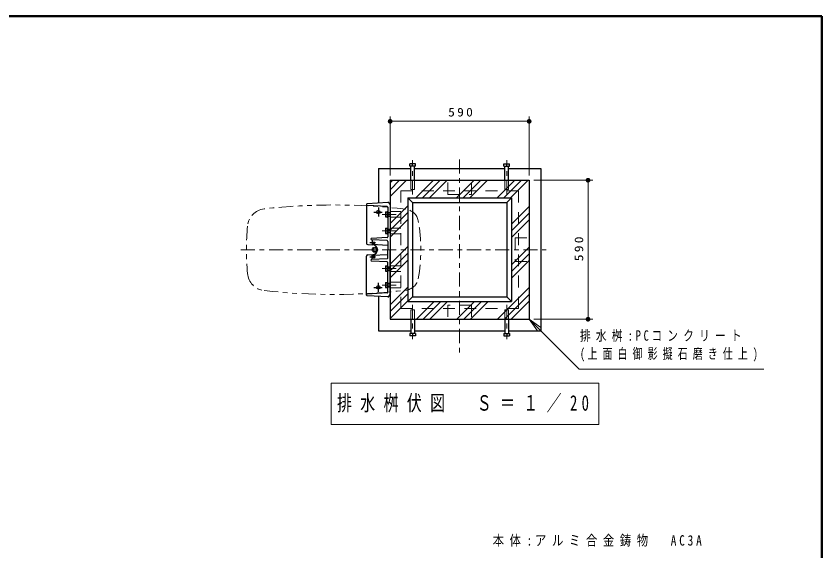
# Model space of a CAD drawing. Units: millimetres on the paper, scale 1:20. Extents: x -365 to 0, y -33 to 257.
# Drawn here: x -171 to 0, y 143.5 to 257 of the extents above; entities that cross this region are included whole.
import ezdxf

# ---------------------------------------------------------------- set-up
doc = ezdxf.new("R2010")
doc.units = ezdxf.units.MM
for name, pattern in [('USER1', [4.5, 2.5, -2]), ('USER2', [6, 3, -1, 1, -1]), ('USER3', [8, 3, -1, 1, -1, 1, -1])]:
    doc.linetypes.add(name, pattern=pattern)
doc.layers.add('LY_1', color=7, linetype='Continuous', lineweight=25)
doc.layers.add('LY_5', color=7, linetype='Continuous', lineweight=13)
doc.styles.add('ＭＳ ゴシック', font='')
doc.styles.get('ＭＳ ゴシック').set_extended_font_data('MS Gothic')

# ---------------------------------------------------------------- blocks, each defined once
blk = doc.blocks.new('filled_dot')
at = {"color": 0, "linetype": 'Continuous', "lineweight": -2, "const_width": 1.25}
blk.add_lwpolyline([(-0.625, 0, 1), (0.625, 0, 1)], format="xyb", close=True, dxfattribs=at)

msp = doc.modelspace()

# ---------------------------------------------------------------- linework, layer by layer
at = {"layer": 'LY_1', "lineweight": 13}
for p, q in [((-91.635, 223.172), (-91.635, 235.672)), ((-91.635, 234.672), (-62.135, 234.672)), ((-62.135, 223.172), (-62.135, 235.672)), ((-91.635, 218.722), (-88.186, 222.172)), ((-91.635, 220.159), (-89.623, 222.172)), ((-91.635, 221.596), (-91.06, 222.172)), ((-86.189, 218.422), (-82.439, 222.172)), ((-84.752, 218.422), (-81.002, 222.172)), ((-83.315, 218.422), (-79.565, 222.172)), ((-77.568, 218.422), (-73.818, 222.172)), ((-76.131, 218.422), (-72.381, 222.172)), ((-74.694, 218.422), (-70.944, 222.172)), ((-68.947, 218.422), (-65.197, 222.172)), ((-67.51, 218.422), (-63.76, 222.172)), ((-66.073, 218.422), (-62.323, 222.172)), ((-61.135, 222.172), (-48.635, 222.172)), ((-49.635, 222.172), (-49.635, 192.672)), ((-91.635, 212.975), (-87.885, 216.725)), ((-65.885, 212.862), (-62.135, 216.612)), ((-91.635, 211.538), (-87.885, 215.288)), ((-91.635, 210.101), (-87.885, 213.851)), ((-65.885, 211.425), (-62.135, 215.175)), ((-65.885, 209.988), (-62.135, 213.738)), ((-91.635, 204.354), (-87.885, 208.104)), ((-65.885, 204.241), (-62.135, 207.991)), ((-91.635, 202.917), (-87.885, 206.667)), ((-65.885, 202.804), (-62.135, 206.554)), ((-91.635, 201.48), (-87.885, 205.23)), ((-65.885, 201.367), (-62.135, 205.117)), ((-91.635, 195.733), (-87.885, 199.483)), ((-68.833, 192.672), (-62.135, 199.37)), ((-91.635, 194.296), (-87.885, 198.046)), ((-67.397, 192.672), (-62.135, 197.933)), ((-91.635, 192.859), (-87.885, 196.609)), ((-86.076, 192.672), (-82.326, 196.422)), ((-84.639, 192.672), (-80.889, 196.422)), ((-83.202, 192.672), (-79.452, 196.422)), ((-77.454, 192.672), (-73.704, 196.422)), ((-76.018, 192.672), (-72.268, 196.422)), ((-74.581, 192.672), (-70.831, 196.422)), ((-65.96, 192.672), (-62.135, 196.496)), ((-62.135, 192.672), (-60.014, 190.55)), ((-62.135, 192.672), (-59.66, 190.904)), ((-60.368, 190.197), (-62.135, 192.672)), ((-61.135, 192.672), (-48.635, 192.672)), ((-104.13, 179.113), (-104.13, 170.313)), ((-47.33, 179.113), (-104.13, 179.113)), ((-47.33, 170.313), (-47.33, 179.113)), ((-104.13, 170.313), (-47.33, 170.313))]:
    msp.add_line(p, q, dxfattribs=at)
at = {"layer": 'LY_1', "linetype": 'USER2', "lineweight": 13}
for p, q in [((-86.885, 219.108), (-86.885, 226.398)), ((-76.885, 226.599), (-76.885, 185.594)), ((-66.885, 219.108), (-66.885, 226.398)), ((-93.329, 214.922), (-90.351, 214.922)), ((-93.329, 211.422), (-90.351, 211.422)), ((-123.346, 207.422), (-58.505, 207.422)), ((-97.266, 207.422), (-90.964, 207.422)), ((-93.329, 203.422), (-90.351, 203.422)), ((-93.329, 199.922), (-90.351, 199.922)), ((-86.885, 195.735), (-86.885, 188.446)), ((-66.885, 195.735), (-66.885, 188.446))]:
    msp.add_line(p, q, dxfattribs=at)
at = {"layer": 'LY_1'}
for p, q in [((-94.135, 224.672), (-94.135, 217.309)), ((-94.135, 224.672), (-87.285, 224.672)), ((-87.485, 225.172), (-87.485, 225.672)), ((-86.285, 225.672), (-87.485, 225.672)), ((-86.285, 225.172), (-87.485, 225.172)), ((-87.285, 222.172), (-87.285, 225.172)), ((-86.885, 225.172), (-86.885, 225.672)), ((-86.485, 222.172), (-86.485, 225.172)), ((-86.485, 224.672), (-67.285, 224.672)), ((-86.285, 225.172), (-86.285, 225.672)), ((-67.485, 225.172), (-67.485, 225.672)), ((-67.485, 225.672), (-66.285, 225.672)), ((-67.485, 225.172), (-66.285, 225.172)), ((-67.285, 222.172), (-67.285, 225.172)), ((-66.885, 225.172), (-66.885, 225.672)), ((-66.485, 222.172), (-66.485, 225.172)), ((-66.485, 224.672), (-59.635, 224.672)), ((-66.285, 225.172), (-66.285, 225.672)), ((-59.635, 224.672), (-59.635, 190.172)), ((-91.635, 222.172), (-91.635, 192.672)), ((-91.635, 222.172), (-62.135, 222.172)), ((-62.135, 222.172), (-62.135, 192.672)), ((-87.885, 218.422), (-86.885, 217.422)), ((-87.885, 218.422), (-65.885, 218.422)), ((-87.885, 218.422), (-87.885, 196.422)), ((-86.885, 217.422), (-86.885, 197.422)), ((-86.885, 217.422), (-66.885, 217.422)), ((-65.885, 218.422), (-66.885, 217.422)), ((-66.885, 217.422), (-66.885, 197.422)), ((-65.885, 218.422), (-65.885, 196.422)), ((-94.135, 216.353), (-94.135, 214.473)), ((-92.25, 215.522), (-92.135, 215.522)), ((-92.25, 215.522), (-92.25, 214.322)), ((-95.068, 215.422), (-93.344, 215.422)), ((-92.65, 215.469), (-92.25, 215.469)), ((-92.65, 215.469), (-92.65, 214.374)), ((-92.65, 214.374), (-92.25, 214.374)), ((-92.25, 214.322), (-92.135, 214.322)), ((-92.135, 215.297), (-91.635, 215.297)), ((-92.135, 215.222), (-91.635, 215.222)), ((-92.135, 214.622), (-91.635, 214.622)), ((-92.135, 214.547), (-91.635, 214.547)), ((-92.65, 211.969), (-92.65, 210.874)), ((-92.65, 211.969), (-92.25, 211.969)), ((-92.65, 210.874), (-92.25, 210.874)), ((-92.25, 212.022), (-92.135, 212.022)), ((-92.25, 212.022), (-92.25, 210.822)), ((-92.25, 210.822), (-92.135, 210.822)), ((-92.135, 211.797), (-91.635, 211.797)), ((-92.135, 211.722), (-91.635, 211.722)), ((-92.135, 211.122), (-91.635, 211.122)), ((-92.135, 211.047), (-91.635, 211.047)), ((-95.936, 208.922), (-94.763, 208.922)), ((-95.936, 205.922), (-94.763, 205.922)), ((-92.65, 203.969), (-92.65, 202.874)), ((-92.65, 203.969), (-92.25, 203.969)), ((-92.25, 204.022), (-92.135, 204.022)), ((-92.25, 204.022), (-92.25, 202.822)), ((-92.135, 203.797), (-91.635, 203.797)), ((-92.135, 203.722), (-91.635, 203.722)), ((-92.65, 202.874), (-92.25, 202.874)), ((-92.25, 202.822), (-92.135, 202.822)), ((-92.135, 203.122), (-91.635, 203.122)), ((-92.135, 203.047), (-91.635, 203.047)), ((-94.135, 198.49), (-94.135, 200.37)), ((-92.65, 200.469), (-92.65, 199.374)), ((-92.65, 200.469), (-92.25, 200.469)), ((-92.25, 200.522), (-92.135, 200.522)), ((-92.25, 200.522), (-92.25, 199.322)), ((-92.135, 200.297), (-91.635, 200.297)), ((-92.135, 200.222), (-91.635, 200.222)), ((-95.068, 199.422), (-93.344, 199.422)), ((-92.65, 199.374), (-92.25, 199.374)), ((-92.25, 199.322), (-92.135, 199.322)), ((-92.135, 199.622), (-91.635, 199.622)), ((-92.135, 199.547), (-91.635, 199.547)), ((-94.135, 197.534), (-94.135, 190.172)), ((-87.885, 196.422), (-86.885, 197.422)), ((-87.885, 196.422), (-87.085, 197.222)), ((-86.885, 197.422), (-66.885, 197.422)), ((-65.885, 196.422), (-66.885, 197.422)), ((-87.885, 196.422), (-65.885, 196.422)), ((-91.635, 192.672), (-62.135, 192.672)), ((-87.285, 192.672), (-87.285, 189.672)), ((-86.485, 192.672), (-86.485, 189.672)), ((-67.285, 192.672), (-67.285, 189.672)), ((-66.485, 192.672), (-66.485, 189.672)), ((-94.135, 190.172), (-87.285, 190.172)), ((-86.485, 190.172), (-67.285, 190.172)), ((-66.485, 190.172), (-59.635, 190.172)), ((-87.485, 189.672), (-87.485, 189.172)), ((-86.285, 189.672), (-87.485, 189.672)), ((-86.285, 189.172), (-87.485, 189.172)), ((-86.885, 189.672), (-86.885, 189.172)), ((-86.285, 189.672), (-86.285, 189.172)), ((-67.485, 189.672), (-67.485, 189.172)), ((-67.485, 189.672), (-66.285, 189.672)), ((-67.485, 189.172), (-66.285, 189.172)), ((-66.885, 189.672), (-66.885, 189.172)), ((-66.285, 189.672), (-66.285, 189.172))]:
    msp.add_line(p, q, dxfattribs=at)
at = {"layer": 'LY_1', "linetype": 'USER1', "lineweight": 13}
for p, q in [((-87.285, 220.172), (-87.285, 222.172)), ((-86.485, 220.172), (-86.485, 222.172)), ((-79.385, 219.172), (-79.385, 222.172)), ((-74.385, 219.172), (-74.385, 222.172)), ((-67.285, 220.172), (-67.285, 222.172)), ((-66.485, 220.172), (-66.485, 222.172)), ((-89.385, 219.922), (-89.385, 194.922)), ((-64.385, 219.922), (-89.385, 219.922)), ((-86.485, 220.172), (-87.285, 220.172)), ((-79.385, 219.172), (-74.385, 219.172)), ((-67.285, 220.172), (-66.485, 220.172)), ((-64.385, 194.922), (-64.385, 219.922)), ((-91.635, 215.522), (-89.385, 215.522)), ((-91.635, 214.322), (-89.385, 214.322)), ((-91.635, 212.022), (-89.385, 212.022)), ((-91.635, 210.822), (-89.385, 210.822)), ((-65.135, 209.922), (-62.135, 209.922)), ((-65.135, 209.922), (-65.135, 204.922)), ((-91.635, 204.022), (-89.385, 204.022)), ((-65.135, 204.922), (-62.135, 204.922)), ((-91.635, 202.822), (-89.385, 202.822)), ((-91.635, 200.522), (-89.385, 200.522)), ((-91.635, 199.322), (-89.385, 199.322)), ((-74.385, 195.672), (-79.385, 195.672)), ((-79.385, 195.672), (-79.385, 192.672)), ((-74.385, 195.672), (-74.385, 192.672)), ((-89.385, 194.922), (-64.385, 194.922)), ((-86.485, 194.672), (-87.285, 194.672)), ((-87.285, 194.672), (-87.285, 192.672)), ((-86.485, 194.672), (-86.485, 192.672)), ((-67.285, 194.672), (-66.485, 194.672)), ((-67.285, 194.672), (-67.285, 192.672)), ((-66.485, 194.672), (-66.485, 192.672))]:
    msp.add_line(p, q, dxfattribs=at)
at = {"layer": 'LY_1', "color": 70}
for p, q in [((-92.135, 217.414), (-96.493, 217.185)), ((-91.899, 217.372), (-91.635, 216.922)), ((-96.635, 217.035), (-96.635, 208.759)), ((-91.635, 216.922), (-91.635, 207.422)), ((-96.398, 208.509), (-95.313, 208.452)), ((-91.635, 197.922), (-91.635, 207.422)), ((-96.635, 197.808), (-96.635, 206.084)), ((-96.398, 206.334), (-95.313, 206.391)), ((-92.135, 197.43), (-96.493, 197.658)), ((-91.899, 197.471), (-91.635, 197.922))]:
    msp.add_line(p, q, dxfattribs=at)
at = {"layer": 'LY_1', "color": 94}
for p, q in [((-92.277, 216.599), (-96.493, 216.82)), ((-92.135, 216.45), (-92.135, 210.145)), ((-92.277, 209.995), (-95.593, 209.821)), ((-92.277, 209.348), (-95.593, 209.522)), ((-95.46, 209.514), (-95.46, 208.597)), ((-95.46, 209.047), (-94.86, 209.047)), ((-95.46, 208.797), (-94.86, 208.797)), ((-94.86, 209.047), (-94.86, 208.797)), ((-92.135, 209.198), (-92.135, 207.422)), ((-95.46, 208.597), (-92.135, 208.422)), ((-92.135, 205.645), (-92.135, 207.422)), ((-92.277, 205.495), (-95.593, 205.321)), ((-95.46, 206.247), (-92.135, 206.421)), ((-95.46, 205.33), (-95.46, 206.247)), ((-95.46, 206.047), (-94.86, 206.047)), ((-95.46, 205.797), (-94.86, 205.797)), ((-94.86, 205.797), (-94.86, 206.047)), ((-92.277, 204.848), (-95.593, 205.022)), ((-92.135, 198.394), (-92.135, 204.698)), ((-92.277, 198.244), (-96.493, 198.023))]:
    msp.add_line(p, q, dxfattribs=at)
at = {"layer": 'LY_1', "lineweight": 13}
msp.add_lwpolyline([(-62.135, 192.672), (-51.547, 182.081), (-12.341, 182.081)], dxfattribs=at)
at = {"layer": 'LY_1'}
for centre in [(-94.135, 215.422), (-94.135, 199.422)]:
    msp.add_circle(centre, 0.375, dxfattribs=at)
at = {"layer": 'LY_1', "color": 4}
for radius in [0.542, 0.403]:
    msp.add_circle((-94.885, 207.422), radius, dxfattribs=at)
at = {"layer": 'LY_1', "color": 70}
for centre, radius, start, end in [((-91.627, 209.422), 8.008, 92.59548, 93.63784), ((-91.985, 217.322), 0.1, 30.34143, 92.59548), ((-96.485, 217.035), 0.15, 93, 180), ((-96.385, 208.759), 0.25, 180, 267), ((-95.367, 207.422), 1.032, 273, 87), ((-96.385, 206.084), 0.25, 93, 180), ((-96.485, 197.808), 0.15, 180, 267), ((-91.627, 205.422), 8.008, 266.36215, 267.40452), ((-91.985, 197.522), 0.1, 267.40452, 329.65857)]:
    msp.add_arc(centre, radius, start, end, dxfattribs=at)
at = {"layer": 'LY_1', "color": 70, "linetype": 'USER3', "lineweight": 13}
for centre, radius, start, end in [((-117.94, 212.108), 4, 96.5071, 175.2258), ((-103.635, 86.697), 130.225, 83.23065, 96.5071), ((-88.639, 213.035), 3, 10.25424, 83.23065), ((-61.823, 207.422), 60.312, 175.2258, 184.7742), ((-119.666, 207.422), 34.531, 349.74576, 10.25424), ((-117.94, 202.735), 4, 184.7742, 263.4929), ((-88.639, 201.809), 3, 276.76935, 349.74576), ((-103.635, 328.147), 130.225, 263.4929, 276.76935)]:
    msp.add_arc(centre, radius, start, end, dxfattribs=at)
at = {"layer": 'LY_1', "color": 94}
for centre, start, end in [((-96.485, 216.97), 180, 267), ((-92.285, 216.45), 0, 87), ((-95.585, 209.672), 93, 267), ((-92.285, 210.145), 273, 0), ((-92.285, 209.198), 0, 87), ((-95.585, 205.172), 93, 267), ((-92.285, 205.645), 273, 0), ((-92.285, 204.698), 0, 87), ((-96.485, 197.873), 93, 180), ((-92.285, 198.394), 273, 0)]:
    msp.add_arc(centre, 0.15, start, end, dxfattribs=at)
at = {"layer": 'LY_5', "lineweight": 50}
for p, q in [((0, 257), (-365, 257)), ((0, 0), (0, 257))]:
    msp.add_line(p, q, dxfattribs=at)

# ---------------------------------------------------------------- block references
at = {"layer": 'LY_1', "lineweight": 13, "xscale": 0.4, "yscale": 0.4}
msp.add_blockref('filled_dot', (-91.635, 234.672), dxfattribs=at)
for p, rotation in [((-62.135, 234.672), 180), ((-49.635, 222.172), 270), ((-49.635, 192.672), 90)]:
    msp.add_blockref('filled_dot', p, dxfattribs=dict(at, rotation=rotation))

# ---------------------------------------------------------------- texts
at = {"layer": 'LY_1', "style": 'ＭＳ ゴシック'}
for s, insert, char_height, attachment_point in [('\\T1.33;\\W1.15;590', (-76.47, 235.672), 1.833, 8), ('\\T1.5;\\W0.75;排水桝:PCコンクリート', (-51.341, 189.081), 2.199, 4), ('\\T1.52;\\W0.7;(上面白御影擬石磨き仕上)', (-51.341, 185.081), 2.199, 4), ('\\T1.57;\\W0.7;排水桝伏図\u3000Ｓ＝１／20', (-75.73, 174.713), 3.299, 5), ('\\T1.5;\\W0.8;本体:アルミ合金鋳物\u3000AC3A', (-69.871, 145.616), 2.199, 4)]:
    msp.add_mtext(s, dxfattribs=dict(at, insert=insert, char_height=char_height, attachment_point=attachment_point))
at = {"layer": 'LY_1', "insert": (-50.635, 207.837), "char_height": 1.833, "attachment_point": 8, "rotation": 90, "style": 'ＭＳ ゴシック'}
msp.add_mtext('\\T1.33;\\W1.15;590', dxfattribs=at)

doc.saveas('drawing.dxf')
